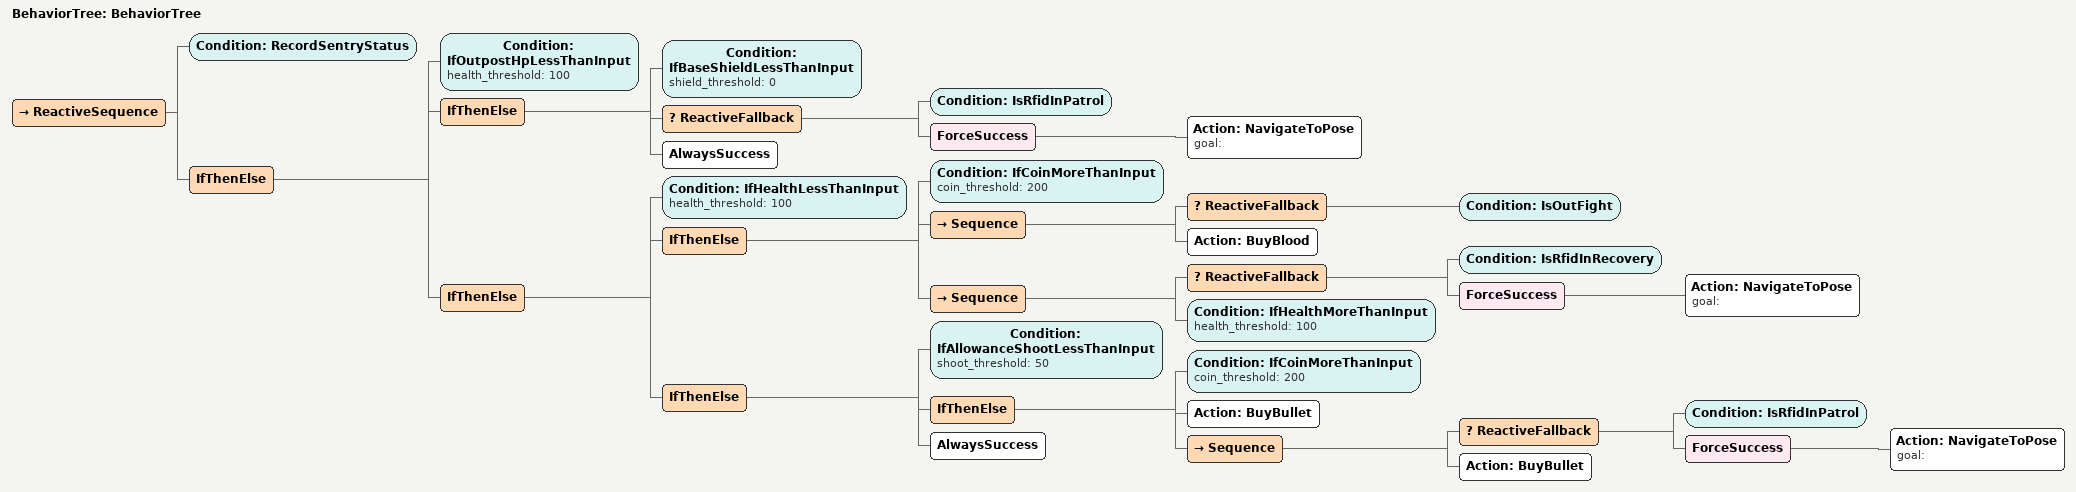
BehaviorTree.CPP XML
<?xml version="1.0"?>
<root main_tree_to_execute="BehaviorTree">
    <BehaviorTree ID="BehaviorTree">
        <ReactiveSequence>
            <Condition ID="RecordSentryStatus"/>
            <IfThenElse>
                <Condition ID="IfOutpostHpLessThanInput" health_threshold="100"/>
                <IfThenElse>
                    <Condition ID="IfBaseShieldLessThanInput" shield_threshold="0"/>
                    <ReactiveFallback>
                        <Condition ID="IsRfidInPatrol"/>
                        <ForceSuccess>
                            <Action ID="NavigateToPose" goal=""/>
                        </ForceSuccess>
                    </ReactiveFallback>
                    <AlwaysSuccess/>
                </IfThenElse>
                <IfThenElse>
                    <Condition ID="IfHealthLessThanInput" health_threshold="100"/>
                    <IfThenElse>
                        <Condition ID="IfCoinMoreThanInput" coin_threshold="200"/>
                        <Sequence>
                            <ReactiveFallback>
                                <Condition ID="IsOutFight"/>
                            </ReactiveFallback>
                            <Action ID="BuyBlood"/>
                        </Sequence>
                        <Sequence>
                            <ReactiveFallback>
                                <Condition ID="IsRfidInRecovery"/>
                                <ForceSuccess>
                                    <Action ID="NavigateToPose" goal=""/>
                                </ForceSuccess>
                            </ReactiveFallback>
                            <Condition ID="IfHealthMoreThanInput" health_threshold="100"/>
                        </Sequence>
                    </IfThenElse>
                    <IfThenElse>
                        <Condition ID="IfAllowanceShootLessThanInput" shoot_threshold="50"/>
                        <IfThenElse>
                            <Condition ID="IfCoinMoreThanInput" coin_threshold="200"/>
                            <Action ID="BuyBullet"/>
                            <Sequence>
                                <ReactiveFallback>
                                    <Condition ID="IsRfidInPatrol"/>
                                    <ForceSuccess>
                                        <Action ID="NavigateToPose" goal=""/>
                                    </ForceSuccess>
                                </ReactiveFallback>
                                <Action ID="BuyBullet"/>
                            </Sequence>
                        </IfThenElse>
                        <AlwaysSuccess/>
                    </IfThenElse>
                </IfThenElse>
            </IfThenElse>
        </ReactiveSequence>
    </BehaviorTree>
</root>
